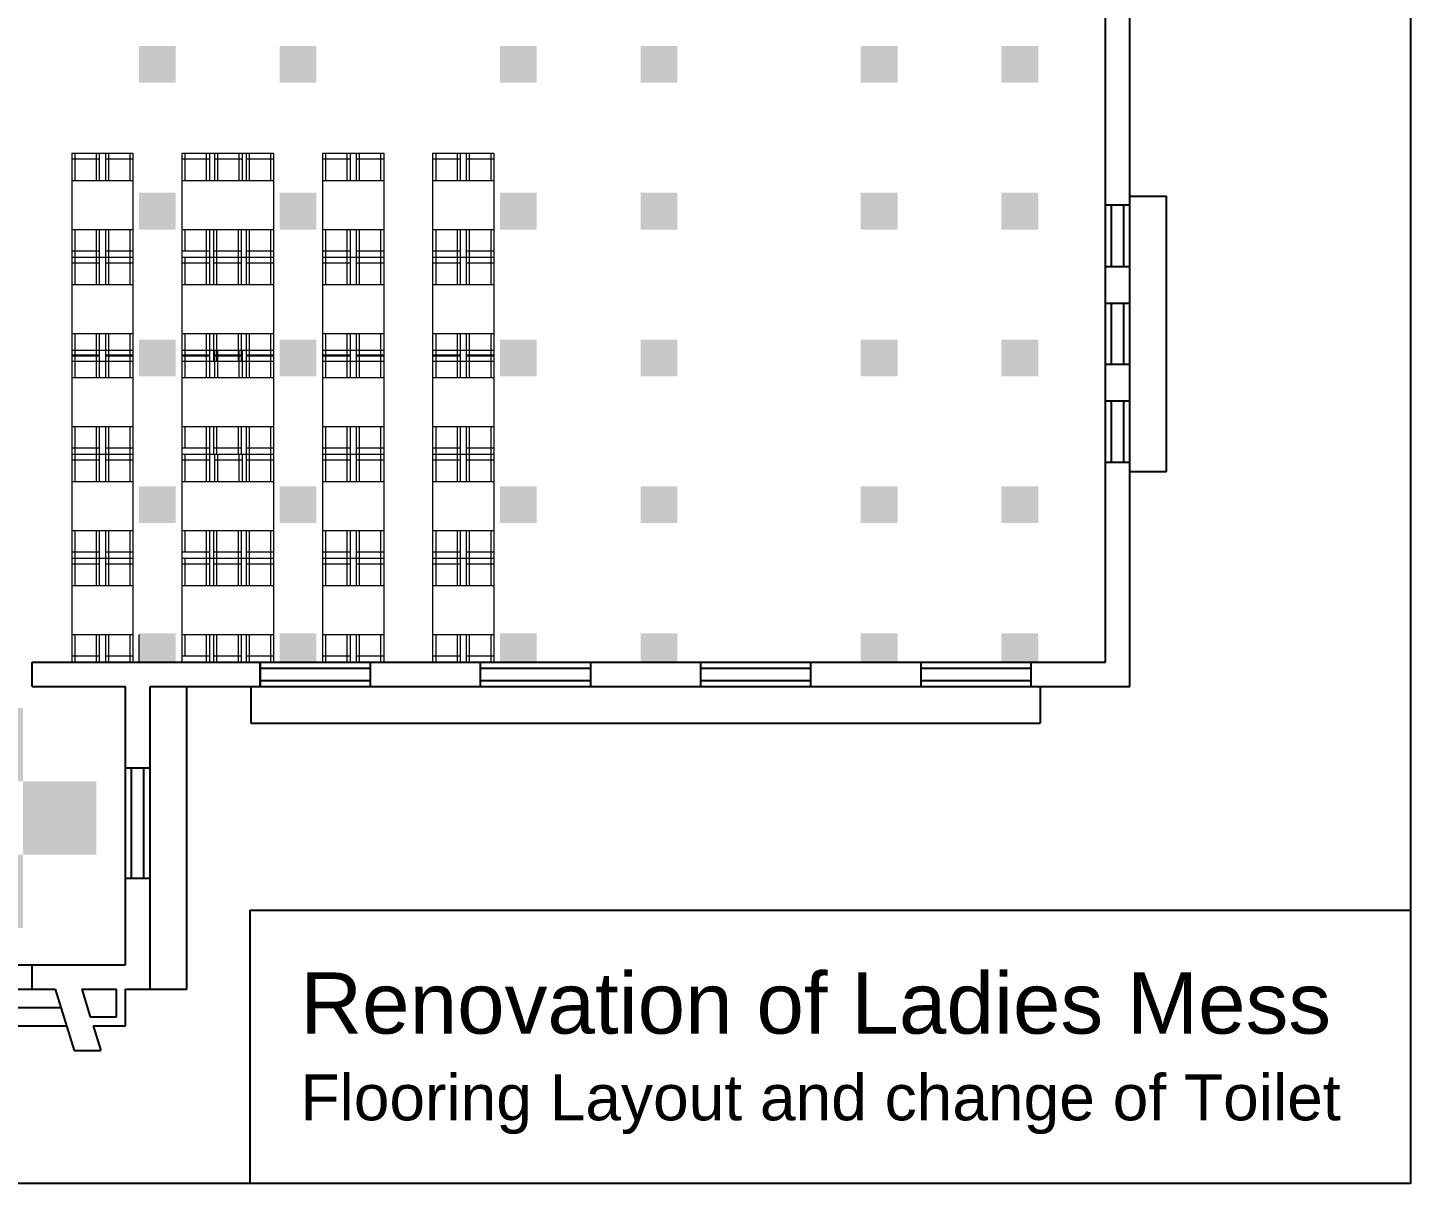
# Model space of a CAD drawing. Header units: inches. Extents: x 101 to 668, y -217 to 99.
# Drawn here: x 549.08 to 571.69, y -216.56 to -197.67 of the extents above; entities that cross this region are included whole.
import ezdxf

# ---------------------------------------------------------------- set-up
doc = ezdxf.new("R2010")
doc.units = ezdxf.units.IN
doc.header["$MEASUREMENT"] = 0
doc.layers.add('FUR', color=1, linetype='Continuous', lineweight=15)
doc.styles.get("Standard").update_dxf_attribs({"font": 'arial.ttf'})

msp = doc.modelspace()

# ---------------------------------------------------------------- hatches: boundary and pattern name
h = msp.add_hatch(color=40)
h.paths.add_polyline_path([(551.5015, -197.9653), (550.9015, -197.9653), (550.9015, -198.5653), (551.5015, -198.5653)])
h.paths.add_polyline_path([(553.8015, -197.9653), (553.2015, -197.9653), (553.2015, -198.5653), (553.8015, -198.5653)])
h.paths.add_polyline_path([(557.4015, -197.9653), (556.8015, -197.9653), (556.8015, -198.5653), (557.4015, -198.5653)])
h.paths.add_polyline_path([(559.7015, -197.9653), (559.1015, -197.9653), (559.1015, -198.5653), (559.7015, -198.5653)])
h.paths.add_polyline_path([(563.3015, -197.9653), (562.7015, -197.9653), (562.7015, -198.5653), (563.3015, -198.5653)])
h.paths.add_polyline_path([(565.6015, -197.9653), (565.0015, -197.9653), (565.0015, -198.5653), (565.6015, -198.5653)])
h.paths.add_polyline_path([(551.5015, -200.3653), (550.9015, -200.3653), (550.9015, -200.9653), (551.5015, -200.9653)])
h.paths.add_polyline_path([(553.8015, -200.3653), (553.2015, -200.3653), (553.2015, -200.9653), (553.8015, -200.9653)])
h.paths.add_polyline_path([(557.4015, -200.3653), (556.8015, -200.3653), (556.8015, -200.9653), (557.4015, -200.9653)])
h.paths.add_polyline_path([(559.7015, -200.3653), (559.1015, -200.3653), (559.1015, -200.9653), (559.7015, -200.9653)])
h.paths.add_polyline_path([(563.3015, -200.3653), (562.7015, -200.3653), (562.7015, -200.9653), (563.3015, -200.9653)])
h.paths.add_polyline_path([(565.6015, -200.3653), (565.0015, -200.3653), (565.0015, -200.9653), (565.6015, -200.9653)])
h.paths.add_polyline_path([(551.5015, -202.7653), (550.9015, -202.7653), (550.9015, -203.3653), (551.5015, -203.3653)])
h.paths.add_polyline_path([(553.8015, -202.7653), (553.2015, -202.7653), (553.2015, -203.3653), (553.8015, -203.3653)])
h.paths.add_polyline_path([(557.4015, -202.7653), (556.8015, -202.7653), (556.8015, -203.3653), (557.4015, -203.3653)])
h.paths.add_polyline_path([(559.7015, -202.7653), (559.1015, -202.7653), (559.1015, -203.3653), (559.7015, -203.3653)])
h.paths.add_polyline_path([(563.3015, -202.7653), (562.7015, -202.7653), (562.7015, -203.3653), (563.3015, -203.3653)])
h.paths.add_polyline_path([(565.6015, -202.7653), (565.0015, -202.7653), (565.0015, -203.3653), (565.6015, -203.3653)])
h.paths.add_polyline_path([(551.5015, -205.1653), (550.9015, -205.1653), (550.9015, -205.7653), (551.5015, -205.7653)])
h.paths.add_polyline_path([(553.8015, -205.1653), (553.2015, -205.1653), (553.2015, -205.7653), (553.8015, -205.7653)])
h.paths.add_polyline_path([(557.4015, -205.1653), (556.8015, -205.1653), (556.8015, -205.7653), (557.4015, -205.7653)])
h.paths.add_polyline_path([(559.7015, -205.1653), (559.1015, -205.1653), (559.1015, -205.7653), (559.7015, -205.7653)])
h.paths.add_polyline_path([(563.3015, -205.1653), (562.7015, -205.1653), (562.7015, -205.7653), (563.3015, -205.7653)])
h.paths.add_polyline_path([(565.6015, -205.1653), (565.0015, -205.1653), (565.0015, -205.7653), (565.6015, -205.7653)])
h.paths.add_polyline_path([(551.5015, -207.5653), (550.9015, -207.5653), (550.9015, -207.5853), (550.9015, -207.5853), (550.9015, -208.0353), (551.5015, -208.0353)])
h.paths.add_polyline_path([(553.8015, -207.5653), (553.2015, -207.5653), (553.2015, -208.0353), (553.8015, -208.0353)])
h.paths.add_polyline_path([(557.4015, -207.5653), (556.8015, -207.5653), (556.8015, -208.0353), (557.4015, -208.0353)])
h.paths.add_polyline_path([(559.7015, -207.5653), (559.1015, -207.5653), (559.1015, -208.0353), (559.7015, -208.0353)])
h.paths.add_polyline_path([(563.3015, -207.5653), (562.7015, -207.5653), (562.7015, -208.0353), (563.3015, -208.0353)])
h.paths.add_polyline_path([(565.6015, -207.5653), (565.0015, -207.5653), (565.0015, -208.0353), (565.6015, -208.0353)])
h = msp.add_hatch(color=40)
h.paths.add_polyline_path([(548.4065, -208.7853), (547.8065, -208.7853), (547.8065, -209.3853), (548.4065, -209.3853)])
h.paths.add_polyline_path([(549.0065, -208.7853), (548.4065, -208.7853), (548.4065, -209.3853), (549.0065, -209.3853)])
h.paths.add_polyline_path([(548.4065, -209.3853), (547.8065, -209.3853), (547.8065, -209.9853), (548.4065, -209.9853)])
h.paths.add_polyline_path([(549.0065, -209.3853), (548.4065, -209.3853), (548.4065, -209.9853), (549.0065, -209.9853)])
h.paths.add_polyline_path([(548.4065, -211.1853), (547.8065, -211.1853), (547.8065, -211.7853), (548.4065, -211.7853)])
h.paths.add_polyline_path([(549.0065, -211.1853), (548.4065, -211.1853), (548.4065, -211.7853), (549.0065, -211.7853)])
h.paths.add_polyline_path([(548.4065, -211.7853), (547.8065, -211.7853), (547.8065, -212.3853), (548.4065, -212.3853)])
h.paths.add_polyline_path([(549.0065, -211.7853), (548.4065, -211.7853), (548.4065, -212.3853), (549.0065, -212.3853)])
h.paths.add_polyline_path([(549.6065, -209.9853), (549.0065, -209.9853), (549.0065, -210.5853), (549.6065, -210.5853)])
h.paths.add_polyline_path([(550.2065, -209.9853), (549.6065, -209.9853), (549.6065, -210.5853), (550.2065, -210.5853)])
h.paths.add_polyline_path([(549.6065, -210.5853), (549.0065, -210.5853), (549.0065, -211.1853), (549.6065, -211.1853)])
h.paths.add_polyline_path([(550.2065, -210.5853), (549.6065, -210.5853), (549.6065, -211.1853), (550.2065, -211.1853)])
h.paths.add_polyline_path([(547.8065, -210.5853), (547.2065, -210.5853), (547.2065, -211.1853), (547.8065, -211.1853)])
h.paths.add_polyline_path([(547.2065, -210.5853), (546.6065, -210.5853), (546.6065, -211.1853), (547.2065, -211.1853)])
h.paths.add_polyline_path([(547.2065, -209.9853), (546.6065, -209.9853), (546.6065, -210.5853), (547.2065, -210.5853)])
h.paths.add_polyline_path([(547.8065, -209.9853), (547.2065, -209.9853), (547.2065, -210.5853), (547.8065, -210.5853)])

# ---------------------------------------------------------------- linework, layer by layer
for p, q in [((567.1015, -208.4353), (567.1015, -193.4153)), ((566.7015, -208.0353), (566.7015, -197.3653)), ((567.1015, -200.41829), (567.7015, -200.41829)), ((567.7015, -204.91829), (567.7015, -200.41829)), ((567.1015, -200.56829), (566.7015, -200.56829)), ((566.8015, -201.56829), (566.8015, -200.56829)), ((567.0015, -201.56829), (567.0015, -200.56829)), ((566.7015, -201.56829), (567.1015, -201.56829)), ((566.7015, -202.16829), (567.1015, -202.16829)), ((566.8015, -203.16829), (566.8015, -202.16829)), ((567.0015, -203.16829), (567.0015, -202.16829)), ((566.7015, -203.16829), (567.1015, -203.16829)), ((566.7015, -203.76829), (567.1015, -203.76829)), ((566.8015, -204.76829), (566.8015, -203.76829)), ((567.0015, -204.76829), (567.0015, -203.76829)), ((566.7015, -204.76829), (567.1015, -204.76829)), ((567.1015, -204.91829), (567.7015, -204.91829)), ((549.1565, -208.0353), (566.7015, -208.0353)), ((549.1565, -208.4353), (549.1565, -208.0353)), ((552.8815, -208.4353), (552.8815, -208.0353)), ((552.8815, -208.0353), (552.8815, -208.4353)), ((552.8815, -208.1353), (554.6815, -208.1353)), ((554.6815, -208.0353), (554.6815, -208.4353)), ((556.4815, -208.0353), (556.4815, -208.4353)), ((556.4815, -208.0353), (556.4815, -208.4353)), ((556.4815, -208.1353), (558.2815, -208.1353)), ((558.2815, -208.0353), (558.2815, -208.4353)), ((560.0815, -208.0353), (560.0815, -208.4353)), ((560.0815, -208.0353), (560.0815, -208.4353)), ((560.0815, -208.1353), (561.8815, -208.1353)), ((561.8815, -208.0353), (561.8815, -208.4353)), ((563.6815, -208.0353), (563.6815, -208.4353)), ((563.6815, -208.0353), (563.6815, -208.4353)), ((563.6815, -208.1353), (565.4815, -208.1353)), ((565.4815, -208.0353), (565.4815, -208.4353)), ((552.8815, -208.3353), (554.6815, -208.3353)), ((556.4815, -208.3353), (558.2815, -208.3353)), ((560.0815, -208.3353), (561.8815, -208.3353)), ((563.6815, -208.3353), (565.4815, -208.3353)), ((549.1565, -208.4353), (550.6815, -208.4353)), ((550.6815, -212.9853), (550.6815, -208.4353)), ((551.0815, -208.4353), (567.1015, -208.4353)), ((551.0815, -213.3853), (551.0815, -208.4353)), ((551.6815, -213.3853), (551.6815, -208.4353)), ((552.7315, -208.4353), (552.7315, -209.0353)), ((565.6315, -208.4353), (565.6315, -209.0353)), ((552.7315, -209.0353), (565.6315, -209.0353)), ((550.6815, -209.76753), (551.0815, -209.76753)), ((550.7815, -211.56753), (550.7815, -209.76753)), ((550.9815, -211.56753), (550.9815, -209.76753)), ((550.6815, -211.56753), (551.0815, -211.56753)), ((552.71435, -212.08962), (571.68529, -212.08962)), ((552.71435, -212.08962), (552.71435, -216.55773)), ((547.6565, -212.9853), (549.1565, -212.9853)), ((549.1565, -212.9853), (550.6815, -212.9853)), ((549.1565, -213.3853), (549.1565, -212.9853)), ((547.28221, -213.3853), (549.1565, -213.3853)), ((549.1565, -213.3853), (549.53078, -213.3853)), ((549.53078, -213.3853), (549.8415, -214.3853)), ((549.96578, -213.3853), (550.5315, -213.3853)), ((549.96578, -213.3853), (550.5315, -213.3853)), ((549.96578, -213.3853), (550.10561, -213.8353)), ((550.5315, -213.8353), (550.5315, -213.3853)), ((550.6815, -213.3853), (551.6815, -213.3853)), ((550.6815, -213.9853), (550.6815, -213.3853)), ((547.189, -213.6853), (549.624, -213.6853)), ((547.09578, -213.9853), (549.71721, -213.9853)), ((550.10561, -213.8353), (550.5315, -213.8353)), ((550.15221, -213.9853), (550.6815, -213.9853)), ((550.15221, -213.9853), (550.2765, -214.3853)), ((549.8415, -214.3853), (550.2765, -214.3853))]:
    msp.add_line(p, q)
msp.add_lwpolyline([(524.18077, -178.88444), (571.68529, -178.88444), (571.68529, -216.55773), (524.18077, -216.55773)], close=True)
at = {"layer": 'FUR', "lineweight": 20}
for p, q in [((549.8015, -199.7153), (549.8015, -201.4153)), ((549.8015, -199.7153), (550.2515, -199.7153)), ((549.8015, -199.7153), (550.8015, -199.7153)), ((549.8015, -199.7153), (549.8015, -201.4153)), ((549.8015, -199.7153), (550.2515, -199.7153)), ((549.8015, -199.7153), (550.8015, -199.7153)), ((550.2515, -199.8153), (549.8015, -199.8153)), ((550.2515, -199.8153), (549.8015, -199.8153)), ((549.8515, -199.7153), (549.8515, -200.1653)), ((549.8515, -199.7153), (549.8515, -200.1653)), ((550.2015, -199.7153), (550.2015, -200.1653)), ((550.2015, -199.7153), (550.2015, -200.1653)), ((550.2515, -199.7153), (550.2515, -200.1653)), ((550.2515, -199.7153), (550.2515, -200.1653)), ((550.3515, -199.7153), (550.8015, -199.7153)), ((550.3515, -199.7153), (550.3515, -200.1653)), ((550.3515, -199.7153), (550.8015, -199.7153)), ((550.3515, -199.7153), (550.3515, -200.1653)), ((550.8015, -199.8153), (550.3515, -199.8153)), ((550.8015, -199.8153), (550.3515, -199.8153)), ((550.4015, -199.7153), (550.4015, -200.1653)), ((550.4015, -199.7153), (550.4015, -200.1653)), ((550.7515, -199.7153), (550.7515, -200.1653)), ((550.7515, -199.7153), (550.7515, -200.1653)), ((550.8015, -199.7153), (550.8015, -200.1653)), ((550.8015, -199.7153), (550.8015, -200.9653)), ((550.8015, -199.7153), (550.8015, -200.1653)), ((550.8015, -199.7153), (550.8015, -200.9653)), ((551.6015, -199.7153), (551.6015, -200.9653)), ((551.6015, -199.7153), (551.6015, -200.1653)), ((551.6015, -199.7153), (552.0515, -199.7153)), ((551.6015, -199.7153), (553.1015, -199.7153)), ((552.0515, -199.8153), (551.6015, -199.8153)), ((551.6515, -199.7153), (551.6515, -200.1653)), ((552.0015, -199.7153), (552.0015, -200.1653)), ((552.0515, -199.7153), (552.0515, -200.1653)), ((552.13615, -199.7153), (552.13615, -200.1653)), ((552.58615, -199.8153), (552.13615, -199.8153)), ((552.18615, -199.7153), (552.18615, -200.1653)), ((552.2515, -199.7153), (552.7015, -199.7153)), ((552.53615, -199.7153), (552.53615, -200.1653)), ((552.58615, -199.7153), (552.58615, -200.1653)), ((552.6515, -199.7153), (552.6515, -200.1653)), ((553.1015, -199.8153), (552.6515, -199.8153)), ((552.7015, -199.7153), (552.7015, -200.1653)), ((553.0515, -199.7153), (553.0515, -200.1653)), ((553.1015, -199.7153), (553.1015, -201.4153)), ((553.1015, -199.7153), (553.1015, -200.1653)), ((553.9015, -199.7153), (553.9015, -201.4153)), ((553.9015, -199.7153), (554.3515, -199.7153)), ((553.9015, -199.7153), (554.9015, -199.7153)), ((553.9015, -199.7153), (553.9015, -201.4153)), ((553.9015, -199.7153), (554.3515, -199.7153)), ((553.9015, -199.7153), (554.9015, -199.7153)), ((554.3515, -199.8153), (553.9015, -199.8153)), ((554.3515, -199.8153), (553.9015, -199.8153)), ((553.9515, -199.7153), (553.9515, -200.1653)), ((553.9515, -199.7153), (553.9515, -200.1653)), ((554.3015, -199.7153), (554.3015, -200.1653)), ((554.3015, -199.7153), (554.3015, -200.1653)), ((554.3515, -199.7153), (554.3515, -200.1653)), ((554.3515, -199.7153), (554.3515, -200.1653)), ((554.4515, -199.7153), (554.9015, -199.7153)), ((554.4515, -199.7153), (554.4515, -200.1653)), ((554.4515, -199.7153), (554.9015, -199.7153)), ((554.4515, -199.7153), (554.4515, -200.1653)), ((554.9015, -199.8153), (554.4515, -199.8153)), ((554.9015, -199.8153), (554.4515, -199.8153)), ((554.5015, -199.7153), (554.5015, -200.1653)), ((554.5015, -199.7153), (554.5015, -200.1653)), ((554.8515, -199.7153), (554.8515, -200.1653)), ((554.8515, -199.7153), (554.8515, -200.1653)), ((554.9015, -199.7153), (554.9015, -200.1653)), ((554.9015, -199.7153), (554.9015, -200.9653)), ((554.9015, -199.7153), (554.9015, -200.1653)), ((554.9015, -199.7153), (554.9015, -200.9653)), ((555.7015, -199.7153), (555.7015, -201.4153)), ((555.7015, -199.7153), (556.1515, -199.7153)), ((555.7015, -199.7153), (556.7015, -199.7153)), ((555.7015, -199.7153), (555.7015, -201.4153)), ((555.7015, -199.7153), (556.1515, -199.7153)), ((555.7015, -199.7153), (556.7015, -199.7153)), ((556.1515, -199.8153), (555.7015, -199.8153)), ((556.1515, -199.8153), (555.7015, -199.8153)), ((555.7515, -199.7153), (555.7515, -200.1653)), ((555.7515, -199.7153), (555.7515, -200.1653)), ((556.1015, -199.7153), (556.1015, -200.1653)), ((556.1015, -199.7153), (556.1015, -200.1653)), ((556.1515, -199.7153), (556.1515, -200.1653)), ((556.1515, -199.7153), (556.1515, -200.1653)), ((556.2515, -199.7153), (556.7015, -199.7153)), ((556.2515, -199.7153), (556.2515, -200.1653)), ((556.2515, -199.7153), (556.7015, -199.7153)), ((556.2515, -199.7153), (556.2515, -200.1653)), ((556.7015, -199.8153), (556.2515, -199.8153)), ((556.7015, -199.8153), (556.2515, -199.8153)), ((556.3015, -199.7153), (556.3015, -200.1653)), ((556.3015, -199.7153), (556.3015, -200.1653)), ((556.6515, -199.7153), (556.6515, -200.1653)), ((556.6515, -199.7153), (556.6515, -200.1653)), ((556.7015, -199.7153), (556.7015, -200.1653)), ((556.7015, -199.7153), (556.7015, -200.9653)), ((556.7015, -199.7153), (556.7015, -200.1653)), ((556.7015, -199.7153), (556.7015, -200.9653)), ((566.7015, -199.7153), (566.7015, -200.1653)), ((566.7015, -199.7153), (566.7015, -200.9653)), ((566.7015, -199.7153), (566.7015, -200.1653)), ((566.7015, -199.7153), (566.7015, -200.9653)), ((550.3515, -199.9653), (550.3515, -200.1653)), ((550.3515, -199.9653), (550.3515, -200.1653)), ((551.6015, -199.9653), (551.6015, -200.1653)), ((552.13615, -199.9653), (552.13615, -200.1653)), ((554.4515, -199.9653), (554.4515, -200.1653)), ((554.4515, -199.9653), (554.4515, -200.1653)), ((556.2515, -199.9653), (556.2515, -200.1653)), ((556.2515, -199.9653), (556.2515, -200.1653)), ((549.8015, -200.1653), (550.3515, -200.1653)), ((549.8015, -200.1653), (550.3515, -200.1653)), ((550.3515, -200.1653), (550.8015, -200.1653)), ((550.3515, -200.1653), (550.8015, -200.1653)), ((551.6015, -200.1653), (552.13615, -200.1653)), ((551.6015, -200.1653), (551.6015, -200.9653)), ((552.13615, -200.1653), (552.6515, -200.1653)), ((552.6515, -200.1653), (553.1015, -200.1653)), ((553.9015, -200.1653), (554.4515, -200.1653)), ((553.9015, -200.1653), (554.4515, -200.1653)), ((554.4515, -200.1653), (554.9015, -200.1653)), ((554.4515, -200.1653), (554.9015, -200.1653)), ((555.7015, -200.1653), (556.2515, -200.1653)), ((555.7015, -200.1653), (556.2515, -200.1653)), ((556.2515, -200.1653), (556.7015, -200.1653)), ((556.2515, -200.1653), (556.7015, -200.1653)), ((549.8015, -200.9653), (550.3515, -200.9653)), ((549.8015, -200.9653), (550.3515, -200.9653)), ((549.8515, -200.9653), (549.8515, -201.4153)), ((549.8515, -200.9653), (549.8515, -201.4153)), ((550.2015, -200.9653), (550.2015, -201.4153)), ((550.2015, -200.9653), (550.2015, -201.4153)), ((550.2515, -200.9653), (550.2515, -201.4153)), ((550.2515, -200.9653), (550.2515, -201.4153)), ((550.3515, -200.9653), (550.8015, -200.9653)), ((550.3515, -200.9653), (550.3515, -201.4153)), ((550.3515, -200.9653), (550.8015, -200.9653)), ((550.3515, -200.9653), (550.3515, -201.4153)), ((550.4015, -200.9653), (550.4015, -201.4153)), ((550.4015, -200.9653), (550.4015, -201.4153)), ((550.7515, -200.9653), (550.7515, -201.4153)), ((550.7515, -200.9653), (550.7515, -201.4153)), ((550.8015, -200.9653), (550.8015, -201.4153)), ((550.8015, -200.9653), (550.8015, -201.4153)), ((550.8015, -200.9653), (550.8015, -201.4153)), ((550.8015, -200.9653), (550.8015, -201.4153)), ((551.6015, -200.9653), (551.6015, -201.4153)), ((551.6015, -200.9653), (552.12071, -200.9653)), ((551.6015, -200.9653), (551.6015, -201.4153)), ((551.6515, -200.9653), (551.6515, -201.3153)), ((552.0015, -200.9653), (552.0015, -201.4153)), ((552.0515, -200.9653), (552.0515, -201.4153)), ((552.12071, -200.9653), (552.6515, -200.9653)), ((552.12071, -200.9653), (552.12071, -201.4153)), ((552.17071, -200.9653), (552.17071, -201.4153)), ((552.52071, -200.9653), (552.52071, -201.4153)), ((552.57071, -200.9653), (552.57071, -201.4153)), ((552.6515, -200.9653), (553.1015, -200.9653)), ((552.6515, -200.9653), (552.6515, -201.4153)), ((552.7015, -200.9653), (552.7015, -201.4153)), ((553.0515, -200.9653), (553.0515, -201.4153)), ((553.1015, -200.9653), (553.1015, -201.4153)), ((553.9015, -200.9653), (554.4515, -200.9653)), ((553.9015, -200.9653), (554.4515, -200.9653)), ((553.9515, -200.9653), (553.9515, -201.4153)), ((553.9515, -200.9653), (553.9515, -201.4153)), ((554.3015, -200.9653), (554.3015, -201.4153)), ((554.3015, -200.9653), (554.3015, -201.4153)), ((554.3515, -200.9653), (554.3515, -201.4153)), ((554.3515, -200.9653), (554.3515, -201.4153)), ((554.4515, -200.9653), (554.9015, -200.9653)), ((554.4515, -200.9653), (554.4515, -201.4153)), ((554.4515, -200.9653), (554.9015, -200.9653)), ((554.4515, -200.9653), (554.4515, -201.4153)), ((554.5015, -200.9653), (554.5015, -201.4153)), ((554.5015, -200.9653), (554.5015, -201.4153)), ((554.8515, -200.9653), (554.8515, -201.4153)), ((554.8515, -200.9653), (554.8515, -201.4153)), ((554.9015, -200.9653), (554.9015, -201.4153)), ((554.9015, -200.9653), (554.9015, -201.4153)), ((554.9015, -200.9653), (554.9015, -201.4153)), ((554.9015, -200.9653), (554.9015, -201.4153)), ((555.7015, -200.9653), (556.2515, -200.9653)), ((555.7015, -200.9653), (556.2515, -200.9653)), ((555.7515, -200.9653), (555.7515, -201.4153)), ((555.7515, -200.9653), (555.7515, -201.4153)), ((556.1015, -200.9653), (556.1015, -201.4153)), ((556.1015, -200.9653), (556.1015, -201.4153)), ((556.1515, -200.9653), (556.1515, -201.4153)), ((556.1515, -200.9653), (556.1515, -201.4153)), ((556.2515, -200.9653), (556.7015, -200.9653)), ((556.2515, -200.9653), (556.2515, -201.4153)), ((556.2515, -200.9653), (556.7015, -200.9653)), ((556.2515, -200.9653), (556.2515, -201.4153)), ((556.3015, -200.9653), (556.3015, -201.4153)), ((556.3015, -200.9653), (556.3015, -201.4153)), ((556.6515, -200.9653), (556.6515, -201.4153)), ((556.6515, -200.9653), (556.6515, -201.4153)), ((556.7015, -200.9653), (556.7015, -201.4153)), ((556.7015, -200.9653), (556.7015, -201.4153)), ((556.7015, -200.9653), (556.7015, -201.4153)), ((556.7015, -200.9653), (556.7015, -201.4153)), ((566.7015, -200.9653), (566.7015, -201.4153)), ((566.7015, -200.9653), (566.7015, -201.4153)), ((566.7015, -200.9653), (566.7015, -201.4153)), ((566.7015, -200.9653), (566.7015, -201.4153)), ((549.8015, -201.3153), (550.2515, -201.3153)), ((549.8015, -201.3153), (550.2515, -201.3153)), ((550.3515, -201.3153), (550.8015, -201.3153)), ((550.3515, -201.3153), (550.8015, -201.3153)), ((551.6015, -201.3153), (552.0515, -201.3153)), ((552.12071, -201.3153), (552.57071, -201.3153)), ((552.6515, -201.3153), (553.1015, -201.3153)), ((553.9015, -201.3153), (554.3515, -201.3153)), ((553.9015, -201.3153), (554.3515, -201.3153)), ((554.4515, -201.3153), (554.9015, -201.3153)), ((554.4515, -201.3153), (554.9015, -201.3153)), ((555.7015, -201.3153), (556.1515, -201.3153)), ((555.7015, -201.3153), (556.1515, -201.3153)), ((556.2515, -201.3153), (556.7015, -201.3153)), ((556.2515, -201.3153), (556.7015, -201.3153)), ((549.8015, -201.4153), (550.2515, -201.4153)), ((549.8015, -201.4153), (550.8015, -201.4153)), ((549.8015, -201.4153), (550.2515, -201.4153)), ((549.8015, -201.4153), (550.8015, -201.4153)), ((549.8015, -201.4153), (549.8015, -203.1153)), ((549.8015, -201.4153), (549.8015, -203.1153)), ((549.8015, -201.4153), (550.2515, -201.4153)), ((549.8015, -201.4153), (550.8015, -201.4153)), ((550.2515, -201.5153), (549.8015, -201.5153)), ((549.8515, -201.4153), (549.8515, -201.8653)), ((550.2015, -201.4153), (550.2015, -201.8653)), ((550.2515, -201.4153), (550.2515, -201.8653)), ((550.3515, -201.4153), (550.8015, -201.4153)), ((550.3515, -201.4153), (550.3515, -201.8653)), ((550.8015, -201.5153), (550.3515, -201.5153)), ((550.4015, -201.4153), (550.4015, -201.8653)), ((550.4515, -201.4153), (550.8015, -201.4153)), ((550.4515, -201.4153), (550.8015, -201.4153)), ((550.7515, -201.4153), (550.7515, -201.8653)), ((550.8015, -201.4153), (550.8015, -201.8653)), ((550.8015, -201.4153), (550.8015, -202.6653)), ((551.6015, -201.4153), (552.0515, -201.4153)), ((551.6015, -201.4153), (553.1015, -201.4153)), ((551.6015, -201.4153), (551.6015, -202.6653)), ((551.6015, -201.4153), (551.6015, -201.8653)), ((552.0515, -201.5153), (551.6015, -201.5153)), ((551.6515, -201.4153), (551.6515, -201.8653)), ((552.0015, -201.4153), (552.0015, -201.8653)), ((552.0515, -201.4153), (552.0515, -201.8653)), ((552.12071, -201.4153), (552.12071, -201.8653)), ((552.57071, -201.5153), (552.12071, -201.5153)), ((552.17071, -201.4153), (552.17071, -201.8653)), ((552.2515, -201.4153), (552.7015, -201.4153)), ((552.52071, -201.4153), (552.52071, -201.8653)), ((552.57071, -201.4153), (552.57071, -201.8653)), ((552.6515, -201.4153), (552.6515, -201.8653)), ((553.1015, -201.5153), (552.6515, -201.5153)), ((552.7015, -201.4153), (552.7015, -201.8653)), ((553.0515, -201.4153), (553.0515, -201.8653)), ((553.1015, -201.4153), (553.1015, -203.1153)), ((553.1015, -201.4153), (553.1015, -201.8653)), ((553.9015, -201.4153), (554.3515, -201.4153)), ((553.9015, -201.4153), (554.9015, -201.4153)), ((553.9015, -201.4153), (554.3515, -201.4153)), ((553.9015, -201.4153), (554.9015, -201.4153)), ((553.9015, -201.4153), (553.9015, -203.1153)), ((553.9015, -201.4153), (553.9015, -203.1153)), ((553.9015, -201.4153), (554.3515, -201.4153)), ((553.9015, -201.4153), (554.9015, -201.4153)), ((554.3515, -201.5153), (553.9015, -201.5153)), ((553.9515, -201.4153), (553.9515, -201.8653)), ((554.3015, -201.4153), (554.3015, -201.8653)), ((554.3515, -201.4153), (554.3515, -201.8653)), ((554.4515, -201.4153), (554.9015, -201.4153)), ((554.4515, -201.4153), (554.4515, -201.8653)), ((554.9015, -201.5153), (554.4515, -201.5153)), ((554.5015, -201.4153), (554.5015, -201.8653)), ((554.5515, -201.4153), (554.9015, -201.4153)), ((554.5515, -201.4153), (554.9015, -201.4153)), ((554.8515, -201.4153), (554.8515, -201.8653)), ((554.9015, -201.4153), (554.9015, -201.8653)), ((554.9015, -201.4153), (554.9015, -202.6653)), ((555.7015, -201.4153), (556.1515, -201.4153)), ((555.7015, -201.4153), (556.7015, -201.4153)), ((555.7015, -201.4153), (556.1515, -201.4153)), ((555.7015, -201.4153), (556.7015, -201.4153)), ((555.7015, -201.4153), (555.7015, -203.1153)), ((555.7015, -201.4153), (555.7015, -203.1153)), ((555.7015, -201.4153), (556.1515, -201.4153)), ((555.7015, -201.4153), (556.7015, -201.4153)), ((556.1515, -201.5153), (555.7015, -201.5153)), ((555.7515, -201.4153), (555.7515, -201.8653)), ((556.1015, -201.4153), (556.1015, -201.8653)), ((556.1515, -201.4153), (556.1515, -201.8653)), ((556.2515, -201.4153), (556.7015, -201.4153)), ((556.2515, -201.4153), (556.2515, -201.8653)), ((556.7015, -201.5153), (556.2515, -201.5153)), ((556.3015, -201.4153), (556.3015, -201.8653)), ((556.3515, -201.4153), (556.7015, -201.4153)), ((556.3515, -201.4153), (556.7015, -201.4153)), ((556.6515, -201.4153), (556.6515, -201.8653)), ((556.7015, -201.4153), (556.7015, -201.8653)), ((556.7015, -201.4153), (556.7015, -202.6653)), ((566.7015, -201.4153), (566.7015, -201.8653)), ((566.7015, -201.4153), (566.7015, -202.6653)), ((550.3515, -201.6653), (550.3515, -201.8653)), ((551.6015, -201.6653), (551.6015, -201.8653)), ((554.4515, -201.6653), (554.4515, -201.8653)), ((556.2515, -201.6653), (556.2515, -201.8653)), ((549.8015, -201.8653), (550.3515, -201.8653)), ((550.3515, -201.8653), (550.8015, -201.8653)), ((551.6015, -201.8653), (552.13615, -201.8653)), ((551.6015, -201.8653), (551.6015, -202.6653)), ((552.13615, -201.8653), (552.6515, -201.8653)), ((552.6515, -201.8653), (553.1015, -201.8653)), ((553.9015, -201.8653), (554.4515, -201.8653)), ((554.4515, -201.8653), (554.9015, -201.8653)), ((555.7015, -201.8653), (556.2515, -201.8653)), ((556.2515, -201.8653), (556.7015, -201.8653)), ((549.8015, -202.6653), (550.3515, -202.6653)), ((549.8515, -202.6653), (549.8515, -203.1153)), ((550.2015, -202.6653), (550.2015, -203.1153)), ((550.2515, -202.6653), (550.2515, -203.1153)), ((550.3515, -202.6653), (550.8015, -202.6653)), ((550.3515, -202.6653), (550.3515, -203.1153)), ((550.4015, -202.6653), (550.4015, -203.1153)), ((550.7515, -202.6653), (550.7515, -203.1153)), ((550.8015, -202.6653), (550.8015, -203.1153)), ((550.8015, -202.6653), (550.8015, -203.1153)), ((551.6015, -202.6653), (552.12071, -202.6653)), ((551.6015, -202.6653), (551.6015, -203.1153)), ((551.6515, -202.6653), (551.6515, -203.0153)), ((552.0015, -202.6653), (552.0015, -203.1153)), ((552.0515, -202.6653), (552.0515, -203.1153)), ((552.12071, -202.6653), (552.6515, -202.6653)), ((552.12071, -202.6653), (552.12071, -203.1153)), ((552.17071, -202.6653), (552.17071, -203.1153)), ((552.52071, -202.6653), (552.52071, -203.1153)), ((552.57071, -202.6653), (552.57071, -203.1153)), ((552.6515, -202.6653), (553.1015, -202.6653)), ((552.6515, -202.6653), (552.6515, -203.1153)), ((552.7015, -202.6653), (552.7015, -203.1153)), ((553.0515, -202.6653), (553.0515, -203.1153)), ((553.1015, -202.6653), (553.1015, -203.1153)), ((553.9015, -202.6653), (554.4515, -202.6653)), ((553.9515, -202.6653), (553.9515, -203.1153)), ((554.3015, -202.6653), (554.3015, -203.1153)), ((554.3515, -202.6653), (554.3515, -203.1153)), ((554.4515, -202.6653), (554.9015, -202.6653)), ((554.4515, -202.6653), (554.4515, -203.1153)), ((554.5015, -202.6653), (554.5015, -203.1153)), ((554.8515, -202.6653), (554.8515, -203.1153)), ((554.9015, -202.6653), (554.9015, -203.1153)), ((554.9015, -202.6653), (554.9015, -203.1153)), ((555.7015, -202.6653), (556.2515, -202.6653)), ((555.7515, -202.6653), (555.7515, -203.1153)), ((556.1015, -202.6653), (556.1015, -203.1153)), ((556.1515, -202.6653), (556.1515, -203.1153)), ((556.2515, -202.6653), (556.7015, -202.6653)), ((556.2515, -202.6653), (556.2515, -203.1153)), ((556.3015, -202.6653), (556.3015, -203.1153)), ((556.6515, -202.6653), (556.6515, -203.1153)), ((556.7015, -202.6653), (556.7015, -203.1153)), ((556.7015, -202.6653), (556.7015, -203.1153)), ((566.7015, -202.6653), (566.7015, -203.1153)), ((566.7015, -202.6653), (566.7015, -203.1153)), ((549.8015, -202.9353), (549.8015, -204.6353)), ((549.8015, -202.9353), (550.2515, -202.9353)), ((549.8015, -202.9353), (550.8015, -202.9353)), ((549.8015, -202.9353), (549.8015, -204.6353)), ((549.8015, -202.9353), (550.2515, -202.9353)), ((549.8015, -202.9353), (550.8015, -202.9353)), ((549.8515, -202.9353), (549.8515, -203.3853)), ((549.8515, -202.9353), (549.8515, -203.3853)), ((550.2015, -202.9353), (550.2015, -203.3853)), ((550.2015, -202.9353), (550.2015, -203.3853)), ((550.2515, -202.9353), (550.2515, -203.3853)), ((550.2515, -202.9353), (550.2515, -203.3853)), ((550.3515, -202.9353), (550.8015, -202.9353)), ((550.3515, -202.9353), (550.3515, -203.3853)), ((550.3515, -202.9353), (550.8015, -202.9353)), ((550.3515, -202.9353), (550.3515, -203.3853)), ((550.4015, -202.9353), (550.4015, -203.3853)), ((550.4015, -202.9353), (550.4015, -203.3853)), ((550.7515, -202.9353), (550.7515, -203.3853)), ((550.7515, -202.9353), (550.7515, -203.3853)), ((550.8015, -202.9353), (550.8015, -203.3853)), ((550.8015, -202.9353), (550.8015, -204.1853)), ((550.8015, -202.9353), (550.8015, -203.3853)), ((550.8015, -202.9353), (550.8015, -204.1853)), ((551.6015, -202.9353), (551.6015, -204.1853)), ((551.6015, -202.9353), (551.6015, -203.3853)), ((551.6015, -202.9353), (552.0515, -202.9353)), ((551.6015, -202.9353), (553.1015, -202.9353)), ((551.6515, -202.9353), (551.6515, -203.3853)), ((552.0015, -202.9353), (552.0015, -203.3853)), ((552.0515, -202.9353), (552.0515, -203.3853)), ((552.13615, -202.9353), (552.13615, -203.3853)), ((552.18615, -202.9353), (552.18615, -203.3853)), ((552.2515, -202.9353), (552.7015, -202.9353)), ((552.53615, -202.9353), (552.53615, -203.3853)), ((552.58615, -202.9353), (552.58615, -203.3853)), ((552.6515, -202.9353), (552.6515, -203.3853)), ((552.7015, -202.9353), (552.7015, -203.3853)), ((553.0515, -202.9353), (553.0515, -203.3853)), ((553.1015, -202.9353), (553.1015, -204.6353)), ((553.1015, -202.9353), (553.1015, -203.3853)), ((553.9015, -202.9353), (553.9015, -204.6353)), ((553.9015, -202.9353), (554.3515, -202.9353)), ((553.9015, -202.9353), (554.9015, -202.9353)), ((553.9015, -202.9353), (553.9015, -204.6353)), ((553.9015, -202.9353), (554.3515, -202.9353)), ((553.9015, -202.9353), (554.9015, -202.9353)), ((553.9515, -202.9353), (553.9515, -203.3853)), ((553.9515, -202.9353), (553.9515, -203.3853)), ((554.3015, -202.9353), (554.3015, -203.3853)), ((554.3015, -202.9353), (554.3015, -203.3853)), ((554.3515, -202.9353), (554.3515, -203.3853)), ((554.3515, -202.9353), (554.3515, -203.3853)), ((554.4515, -202.9353), (554.9015, -202.9353)), ((554.4515, -202.9353), (554.4515, -203.3853)), ((554.4515, -202.9353), (554.9015, -202.9353)), ((554.4515, -202.9353), (554.4515, -203.3853)), ((554.5015, -202.9353), (554.5015, -203.3853)), ((554.5015, -202.9353), (554.5015, -203.3853)), ((554.8515, -202.9353), (554.8515, -203.3853)), ((554.8515, -202.9353), (554.8515, -203.3853)), ((554.9015, -202.9353), (554.9015, -203.3853)), ((554.9015, -202.9353), (554.9015, -203.3853)), ((554.9015, -202.9353), (554.9015, -204.1853)), ((554.9015, -202.9353), (554.9015, -204.1853)), ((555.7015, -202.9353), (555.7015, -204.6353)), ((555.7015, -202.9353), (556.1515, -202.9353)), ((555.7015, -202.9353), (556.7015, -202.9353)), ((555.7015, -202.9353), (555.7015, -204.6353)), ((555.7015, -202.9353), (556.1515, -202.9353)), ((555.7015, -202.9353), (556.7015, -202.9353)), ((555.7515, -202.9353), (555.7515, -203.3853)), ((555.7515, -202.9353), (555.7515, -203.3853)), ((556.1015, -202.9353), (556.1015, -203.3853)), ((556.1015, -202.9353), (556.1015, -203.3853)), ((556.1515, -202.9353), (556.1515, -203.3853)), ((556.1515, -202.9353), (556.1515, -203.3853)), ((556.2515, -202.9353), (556.7015, -202.9353)), ((556.2515, -202.9353), (556.2515, -203.3853)), ((556.2515, -202.9353), (556.7015, -202.9353)), ((556.2515, -202.9353), (556.2515, -203.3853)), ((556.3015, -202.9353), (556.3015, -203.3853)), ((556.3015, -202.9353), (556.3015, -203.3853)), ((556.6515, -202.9353), (556.6515, -203.3853)), ((556.6515, -202.9353), (556.6515, -203.3853)), ((556.7015, -202.9353), (556.7015, -203.3853)), ((556.7015, -202.9353), (556.7015, -204.1853)), ((556.7015, -202.9353), (556.7015, -203.3853)), ((556.7015, -202.9353), (556.7015, -204.1853)), ((549.8015, -203.0153), (550.2515, -203.0153)), ((550.2515, -203.0353), (549.8015, -203.0353)), ((550.2515, -203.0353), (549.8015, -203.0353)), ((549.8015, -203.1153), (550.2515, -203.1153)), ((549.8015, -203.1153), (550.8015, -203.1153)), ((550.3515, -203.0153), (550.8015, -203.0153)), ((550.8015, -203.0353), (550.3515, -203.0353)), ((550.8015, -203.0353), (550.3515, -203.0353)), ((550.3515, -203.1853), (550.3515, -203.3853)), ((550.3515, -203.1853), (550.3515, -203.3853)), ((550.4515, -203.1153), (550.8015, -203.1153)), ((551.6015, -203.0153), (552.0515, -203.0153)), ((552.0515, -203.0353), (551.6015, -203.0353)), ((551.6015, -203.1153), (552.0515, -203.1153)), ((551.6015, -203.1153), (553.1015, -203.1153)), ((551.6015, -203.1853), (551.6015, -203.3853)), ((552.12071, -203.0153), (552.57071, -203.0153)), ((552.58615, -203.0353), (552.13615, -203.0353)), ((552.13615, -203.1853), (552.13615, -203.3853)), ((552.2515, -203.1153), (552.7015, -203.1153)), ((552.6515, -203.0153), (553.1015, -203.0153)), ((553.1015, -203.0353), (552.6515, -203.0353)), ((553.9015, -203.0153), (554.3515, -203.0153)), ((554.3515, -203.0353), (553.9015, -203.0353)), ((554.3515, -203.0353), (553.9015, -203.0353)), ((553.9015, -203.1153), (554.3515, -203.1153)), ((553.9015, -203.1153), (554.9015, -203.1153)), ((554.4515, -203.0153), (554.9015, -203.0153)), ((554.9015, -203.0353), (554.4515, -203.0353)), ((554.9015, -203.0353), (554.4515, -203.0353)), ((554.4515, -203.1853), (554.4515, -203.3853)), ((554.4515, -203.1853), (554.4515, -203.3853)), ((554.5515, -203.1153), (554.9015, -203.1153)), ((555.7015, -203.0153), (556.1515, -203.0153)), ((556.1515, -203.0353), (555.7015, -203.0353)), ((556.1515, -203.0353), (555.7015, -203.0353)), ((555.7015, -203.1153), (556.1515, -203.1153)), ((555.7015, -203.1153), (556.7015, -203.1153)), ((556.2515, -203.0153), (556.7015, -203.0153)), ((556.7015, -203.0353), (556.2515, -203.0353)), ((556.7015, -203.0353), (556.2515, -203.0353)), ((556.2515, -203.1853), (556.2515, -203.3853)), ((556.2515, -203.1853), (556.2515, -203.3853)), ((556.3515, -203.1153), (556.7015, -203.1153)), ((549.8015, -203.3853), (550.3515, -203.3853)), ((549.8015, -203.3853), (550.3515, -203.3853)), ((550.3515, -203.3853), (550.8015, -203.3853)), ((550.3515, -203.3853), (550.8015, -203.3853)), ((551.6015, -203.3853), (552.13615, -203.3853)), ((551.6015, -203.3853), (551.6015, -204.1853)), ((552.13615, -203.3853), (552.6515, -203.3853)), ((552.6515, -203.3853), (553.1015, -203.3853)), ((553.9015, -203.3853), (554.4515, -203.3853)), ((553.9015, -203.3853), (554.4515, -203.3853)), ((554.4515, -203.3853), (554.9015, -203.3853)), ((554.4515, -203.3853), (554.9015, -203.3853)), ((555.7015, -203.3853), (556.2515, -203.3853)), ((555.7015, -203.3853), (556.2515, -203.3853)), ((556.2515, -203.3853), (556.7015, -203.3853)), ((556.2515, -203.3853), (556.7015, -203.3853)), ((549.8015, -204.1853), (550.3515, -204.1853)), ((549.8015, -204.1853), (550.3515, -204.1853)), ((549.8515, -204.1853), (549.8515, -204.6353)), ((549.8515, -204.1853), (549.8515, -204.6353)), ((550.2015, -204.1853), (550.2015, -204.6353)), ((550.2015, -204.1853), (550.2015, -204.6353)), ((550.2515, -204.1853), (550.2515, -204.6353)), ((550.2515, -204.1853), (550.2515, -204.6353)), ((550.3515, -204.1853), (550.8015, -204.1853)), ((550.3515, -204.1853), (550.3515, -204.6353)), ((550.3515, -204.1853), (550.8015, -204.1853)), ((550.3515, -204.1853), (550.3515, -204.6353)), ((550.4015, -204.1853), (550.4015, -204.6353)), ((550.4015, -204.1853), (550.4015, -204.6353)), ((550.7515, -204.1853), (550.7515, -204.6353)), ((550.7515, -204.1853), (550.7515, -204.6353)), ((550.8015, -204.1853), (550.8015, -204.6353)), ((550.8015, -204.1853), (550.8015, -204.6353)), ((550.8015, -204.1853), (550.8015, -204.6353)), ((550.8015, -204.1853), (550.8015, -204.6353)), ((551.6015, -204.1853), (551.6015, -204.6353)), ((551.6015, -204.1853), (552.12071, -204.1853)), ((551.6015, -204.1853), (551.6015, -204.6353)), ((551.6515, -204.1853), (551.6515, -204.5353)), ((552.0015, -204.1853), (552.0015, -204.6353)), ((552.0515, -204.1853), (552.0515, -204.6353)), ((552.12071, -204.1853), (552.6515, -204.1853)), ((552.12071, -204.1853), (552.12071, -204.6353)), ((552.17071, -204.1853), (552.17071, -204.6353)), ((552.52071, -204.1853), (552.52071, -204.6353)), ((552.57071, -204.1853), (552.57071, -204.6353)), ((552.6515, -204.1853), (553.1015, -204.1853)), ((552.6515, -204.1853), (552.6515, -204.6353)), ((552.7015, -204.1853), (552.7015, -204.6353)), ((553.0515, -204.1853), (553.0515, -204.6353)), ((553.1015, -204.1853), (553.1015, -204.6353)), ((553.9015, -204.1853), (554.4515, -204.1853)), ((553.9015, -204.1853), (554.4515, -204.1853)), ((553.9515, -204.1853), (553.9515, -204.6353)), ((553.9515, -204.1853), (553.9515, -204.6353)), ((554.3015, -204.1853), (554.3015, -204.6353)), ((554.3015, -204.1853), (554.3015, -204.6353)), ((554.3515, -204.1853), (554.3515, -204.6353)), ((554.3515, -204.1853), (554.3515, -204.6353)), ((554.4515, -204.1853), (554.9015, -204.1853)), ((554.4515, -204.1853), (554.4515, -204.6353)), ((554.4515, -204.1853), (554.9015, -204.1853)), ((554.4515, -204.1853), (554.4515, -204.6353)), ((554.5015, -204.1853), (554.5015, -204.6353)), ((554.5015, -204.1853), (554.5015, -204.6353)), ((554.8515, -204.1853), (554.8515, -204.6353)), ((554.8515, -204.1853), (554.8515, -204.6353)), ((554.9015, -204.1853), (554.9015, -204.6353)), ((554.9015, -204.1853), (554.9015, -204.6353)), ((554.9015, -204.1853), (554.9015, -204.6353)), ((554.9015, -204.1853), (554.9015, -204.6353)), ((555.7015, -204.1853), (556.2515, -204.1853)), ((555.7015, -204.1853), (556.2515, -204.1853)), ((555.7515, -204.1853), (555.7515, -204.6353)), ((555.7515, -204.1853), (555.7515, -204.6353)), ((556.1015, -204.1853), (556.1015, -204.6353)), ((556.1015, -204.1853), (556.1015, -204.6353)), ((556.1515, -204.1853), (556.1515, -204.6353)), ((556.1515, -204.1853), (556.1515, -204.6353)), ((556.2515, -204.1853), (556.7015, -204.1853)), ((556.2515, -204.1853), (556.2515, -204.6353)), ((556.2515, -204.1853), (556.7015, -204.1853)), ((556.2515, -204.1853), (556.2515, -204.6353)), ((556.3015, -204.1853), (556.3015, -204.6353)), ((556.3015, -204.1853), (556.3015, -204.6353)), ((556.6515, -204.1853), (556.6515, -204.6353)), ((556.6515, -204.1853), (556.6515, -204.6353)), ((556.7015, -204.1853), (556.7015, -204.6353)), ((556.7015, -204.1853), (556.7015, -204.6353)), ((556.7015, -204.1853), (556.7015, -204.6353)), ((556.7015, -204.1853), (556.7015, -204.6353)), ((549.8015, -204.5353), (550.2515, -204.5353)), ((549.8015, -204.5353), (550.2515, -204.5353)), ((550.3515, -204.5353), (550.8015, -204.5353)), ((550.3515, -204.5353), (550.8015, -204.5353)), ((551.6015, -204.5353), (552.0515, -204.5353)), ((552.12071, -204.5353), (552.57071, -204.5353)), ((552.6515, -204.5353), (553.1015, -204.5353)), ((553.9015, -204.5353), (554.3515, -204.5353)), ((553.9015, -204.5353), (554.3515, -204.5353)), ((554.4515, -204.5353), (554.9015, -204.5353)), ((554.4515, -204.5353), (554.9015, -204.5353)), ((555.7015, -204.5353), (556.1515, -204.5353)), ((555.7015, -204.5353), (556.1515, -204.5353)), ((556.2515, -204.5353), (556.7015, -204.5353)), ((556.2515, -204.5353), (556.7015, -204.5353)), ((549.8015, -204.6353), (549.8015, -206.3353)), ((549.8015, -204.6353), (549.8015, -206.3353)), ((549.8015, -204.6353), (550.2515, -204.6353)), ((549.8015, -204.6353), (550.8015, -204.6353)), ((549.8015, -204.6353), (550.2515, -204.6353)), ((549.8015, -204.6353), (550.8015, -204.6353)), ((549.8015, -204.6353), (550.2515, -204.6353)), ((549.8015, -204.6353), (550.8015, -204.6353)), ((549.8015, -204.6353), (550.2515, -204.6353)), ((549.8015, -204.6353), (550.8015, -204.6353)), ((550.2515, -204.7353), (549.8015, -204.7353)), ((549.8515, -204.6353), (549.8515, -205.0853)), ((550.2015, -204.6353), (550.2015, -205.0853)), ((550.2515, -204.6353), (550.2515, -205.0853)), ((550.3515, -204.6353), (550.8015, -204.6353)), ((550.3515, -204.6353), (550.3515, -205.0853)), ((550.3515, -204.6353), (550.8015, -204.6353)), ((550.8015, -204.7353), (550.3515, -204.7353)), ((550.4015, -204.6353), (550.4015, -205.0853)), ((550.4515, -204.6353), (550.8015, -204.6353)), ((550.4515, -204.6353), (550.8015, -204.6353)), ((550.7515, -204.6353), (550.7515, -205.0853)), ((550.8015, -204.6353), (550.8015, -205.0853)), ((550.8015, -204.6353), (550.8015, -205.8853)), ((551.6015, -204.6353), (551.6015, -205.8853)), ((551.6015, -204.6353), (551.6015, -205.0853)), ((551.6015, -204.6353), (552.0515, -204.6353)), ((551.6015, -204.6353), (553.1015, -204.6353)), ((551.6015, -204.6353), (552.0515, -204.6353)), ((551.6015, -204.6353), (553.1015, -204.6353)), ((552.0515, -204.7353), (551.6015, -204.7353)), ((551.6515, -204.6353), (551.6515, -205.0853)), ((552.0015, -204.6353), (552.0015, -205.0853)), ((552.0515, -204.6353), (552.0515, -205.0853)), ((552.13615, -204.6353), (552.13615, -205.0853)), ((552.58615, -204.7353), (552.13615, -204.7353)), ((552.18615, -204.6353), (552.18615, -205.0853)), ((552.2515, -204.6353), (552.7015, -204.6353)), ((552.2515, -204.6353), (552.7015, -204.6353)), ((552.53615, -204.6353), (552.53615, -205.0853)), ((552.58615, -204.6353), (552.58615, -205.0853)), ((552.6515, -204.6353), (552.6515, -205.0853)), ((553.1015, -204.7353), (552.6515, -204.7353)), ((552.7015, -204.6353), (552.7015, -205.0853)), ((553.0515, -204.6353), (553.0515, -205.0853)), ((553.1015, -204.6353), (553.1015, -206.3353)), ((553.1015, -204.6353), (553.1015, -205.0853)), ((553.9015, -204.6353), (553.9015, -206.3353)), ((553.9015, -204.6353), (553.9015, -206.3353)), ((553.9015, -204.6353), (554.3515, -204.6353)), ((553.9015, -204.6353), (554.9015, -204.6353)), ((553.9015, -204.6353), (554.3515, -204.6353)), ((553.9015, -204.6353), (554.9015, -204.6353)), ((553.9015, -204.6353), (554.3515, -204.6353)), ((553.9015, -204.6353), (554.9015, -204.6353)), ((553.9015, -204.6353), (554.3515, -204.6353)), ((553.9015, -204.6353), (554.9015, -204.6353)), ((554.3515, -204.7353), (553.9015, -204.7353)), ((553.9515, -204.6353), (553.9515, -205.0853)), ((554.3015, -204.6353), (554.3015, -205.0853)), ((554.3515, -204.6353), (554.3515, -205.0853)), ((554.4515, -204.6353), (554.9015, -204.6353)), ((554.4515, -204.6353), (554.4515, -205.0853)), ((554.4515, -204.6353), (554.9015, -204.6353)), ((554.9015, -204.7353), (554.4515, -204.7353)), ((554.5015, -204.6353), (554.5015, -205.0853)), ((554.5515, -204.6353), (554.9015, -204.6353)), ((554.5515, -204.6353), (554.9015, -204.6353)), ((554.8515, -204.6353), (554.8515, -205.0853)), ((554.9015, -204.6353), (554.9015, -205.0853)), ((554.9015, -204.6353), (554.9015, -205.8853)), ((555.7015, -204.6353), (555.7015, -206.3353)), ((555.7015, -204.6353), (555.7015, -206.3353)), ((555.7015, -204.6353), (556.1515, -204.6353)), ((555.7015, -204.6353), (556.7015, -204.6353)), ((555.7015, -204.6353), (556.1515, -204.6353)), ((555.7015, -204.6353), (556.7015, -204.6353)), ((555.7015, -204.6353), (556.1515, -204.6353)), ((555.7015, -204.6353), (556.7015, -204.6353)), ((555.7015, -204.6353), (556.1515, -204.6353)), ((555.7015, -204.6353), (556.7015, -204.6353)), ((556.1515, -204.7353), (555.7015, -204.7353)), ((555.7515, -204.6353), (555.7515, -205.0853)), ((556.1015, -204.6353), (556.1015, -205.0853)), ((556.1515, -204.6353), (556.1515, -205.0853)), ((556.2515, -204.6353), (556.7015, -204.6353)), ((556.2515, -204.6353), (556.2515, -205.0853)), ((556.2515, -204.6353), (556.7015, -204.6353)), ((556.7015, -204.7353), (556.2515, -204.7353)), ((556.3015, -204.6353), (556.3015, -205.0853)), ((556.3515, -204.6353), (556.7015, -204.6353)), ((556.3515, -204.6353), (556.7015, -204.6353)), ((556.6515, -204.6353), (556.6515, -205.0853)), ((556.7015, -204.6353), (556.7015, -205.0853)), ((556.7015, -204.6353), (556.7015, -205.8853)), ((566.7015, -204.6353), (566.7015, -205.0853)), ((566.7015, -204.6353), (566.7015, -205.8853)), ((550.3515, -204.8853), (550.3515, -205.0853)), ((551.6015, -204.8853), (551.6015, -205.0853)), ((552.13615, -204.8853), (552.13615, -205.0853)), ((554.4515, -204.8853), (554.4515, -205.0853)), ((556.2515, -204.8853), (556.2515, -205.0853)), ((549.8015, -205.0853), (550.3515, -205.0853)), ((550.3515, -205.0853), (550.8015, -205.0853)), ((551.6015, -205.0853), (552.13615, -205.0853)), ((551.6015, -205.0853), (551.6015, -205.8853)), ((552.13615, -205.0853), (552.6515, -205.0853)), ((552.6515, -205.0853), (553.1015, -205.0853)), ((553.9015, -205.0853), (554.4515, -205.0853)), ((554.4515, -205.0853), (554.9015, -205.0853)), ((555.7015, -205.0853), (556.2515, -205.0853)), ((556.2515, -205.0853), (556.7015, -205.0853)), ((549.8015, -205.8853), (550.3515, -205.8853)), ((549.8515, -205.8853), (549.8515, -206.3353)), ((550.2015, -205.8853), (550.2015, -206.3353)), ((550.2515, -205.8853), (550.2515, -206.3353)), ((550.3515, -205.8853), (550.8015, -205.8853)), ((550.3515, -205.8853), (550.3515, -206.3353)), ((550.4015, -205.8853), (550.4015, -206.3353)), ((550.7515, -205.8853), (550.7515, -206.3353)), ((550.8015, -205.8853), (550.8015, -206.3353)), ((550.8015, -205.8853), (550.8015, -206.3353)), ((551.6015, -205.8853), (552.12071, -205.8853)), ((551.6015, -205.8853), (551.6015, -206.3353)), ((551.6515, -205.8853), (551.6515, -206.2353)), ((552.0015, -205.8853), (552.0015, -206.3353)), ((552.0515, -205.8853), (552.0515, -206.3353)), ((552.12071, -205.8853), (552.6515, -205.8853)), ((552.12071, -205.8853), (552.12071, -206.3353)), ((552.17071, -205.8853), (552.17071, -206.3353)), ((552.52071, -205.8853), (552.52071, -206.3353)), ((552.57071, -205.8853), (552.57071, -206.3353)), ((552.6515, -205.8853), (553.1015, -205.8853)), ((552.6515, -205.8853), (552.6515, -206.3353)), ((552.7015, -205.8853), (552.7015, -206.3353)), ((553.0515, -205.8853), (553.0515, -206.3353)), ((553.1015, -205.8853), (553.1015, -206.3353)), ((553.9015, -205.8853), (554.4515, -205.8853)), ((553.9515, -205.8853), (553.9515, -206.3353)), ((554.3015, -205.8853), (554.3015, -206.3353)), ((554.3515, -205.8853), (554.3515, -206.3353)), ((554.4515, -205.8853), (554.9015, -205.8853)), ((554.4515, -205.8853), (554.4515, -206.3353)), ((554.5015, -205.8853), (554.5015, -206.3353)), ((554.8515, -205.8853), (554.8515, -206.3353)), ((554.9015, -205.8853), (554.9015, -206.3353)), ((554.9015, -205.8853), (554.9015, -206.3353)), ((555.7015, -205.8853), (556.2515, -205.8853)), ((555.7515, -205.8853), (555.7515, -206.3353)), ((556.1015, -205.8853), (556.1015, -206.3353)), ((556.1515, -205.8853), (556.1515, -206.3353)), ((556.2515, -205.8853), (556.7015, -205.8853)), ((556.2515, -205.8853), (556.2515, -206.3353)), ((556.3015, -205.8853), (556.3015, -206.3353)), ((556.6515, -205.8853), (556.6515, -206.3353)), ((556.7015, -205.8853), (556.7015, -206.3353)), ((556.7015, -205.8853), (556.7015, -206.3353)), ((566.7015, -205.8853), (566.7015, -206.3353)), ((566.7015, -205.8853), (566.7015, -206.3353)), ((549.8015, -206.2353), (550.2515, -206.2353)), ((549.8015, -206.3353), (550.2515, -206.3353)), ((549.8015, -206.3353), (550.8015, -206.3353)), ((549.8015, -206.3353), (549.8015, -208.0353)), ((549.8015, -206.3353), (549.8015, -208.0353)), ((549.8015, -206.3353), (550.2515, -206.3353)), ((549.8015, -206.3353), (550.8015, -206.3353)), ((549.8515, -206.3353), (549.8515, -206.7853)), ((550.2015, -206.3353), (550.2015, -206.7853)), ((550.2515, -206.3353), (550.2515, -206.7853)), ((550.3515, -206.2353), (550.8015, -206.2353)), ((550.3515, -206.3353), (550.8015, -206.3353)), ((550.3515, -206.3353), (550.3515, -206.7853)), ((550.4015, -206.3353), (550.4015, -206.7853)), ((550.4515, -206.3353), (550.8015, -206.3353)), ((550.7515, -206.3353), (550.7515, -206.7853)), ((550.8015, -206.3353), (550.8015, -206.7853)), ((550.8015, -206.3353), (550.8015, -207.5853)), ((551.6015, -206.2353), (552.0515, -206.2353)), ((551.6015, -206.3353), (552.0515, -206.3353)), ((551.6015, -206.3353), (553.1015, -206.3353)), ((551.6015, -206.3353), (551.6015, -207.5853)), ((551.6015, -206.3353), (551.6015, -206.7853)), ((551.6015, -206.3353), (552.0515, -206.3353)), ((551.6015, -206.3353), (553.1015, -206.3353)), ((551.6515, -206.3353), (551.6515, -206.7853)), ((552.0015, -206.3353), (552.0015, -206.7853)), ((552.0515, -206.3353), (552.0515, -206.7853)), ((552.12071, -206.2353), (552.57071, -206.2353)), ((552.12071, -206.3353), (552.12071, -206.7853)), ((552.17071, -206.3353), (552.17071, -206.7853)), ((552.2515, -206.3353), (552.7015, -206.3353)), ((552.2515, -206.3353), (552.7015, -206.3353)), ((552.52071, -206.3353), (552.52071, -206.7853)), ((552.57071, -206.3353), (552.57071, -206.7853)), ((552.6515, -206.2353), (553.1015, -206.2353)), ((552.6515, -206.3353), (552.6515, -206.7853)), ((552.7015, -206.3353), (552.7015, -206.7853)), ((553.0515, -206.3353), (553.0515, -206.7853)), ((553.1015, -206.3353), (553.1015, -208.0353)), ((553.1015, -206.3353), (553.1015, -206.7853)), ((553.1015, -206.3353), (553.1015, -208.0353)), ((553.9015, -206.2353), (554.3515, -206.2353)), ((553.9015, -206.3353), (554.3515, -206.3353)), ((553.9015, -206.3353), (554.9015, -206.3353)), ((553.9015, -206.3353), (553.9015, -208.0353)), ((553.9015, -206.3353), (553.9015, -208.0353)), ((553.9015, -206.3353), (554.3515, -206.3353)), ((553.9015, -206.3353), (554.9015, -206.3353)), ((553.9515, -206.3353), (553.9515, -206.7853)), ((554.3015, -206.3353), (554.3015, -206.7853)), ((554.3515, -206.3353), (554.3515, -206.7853)), ((554.4515, -206.2353), (554.9015, -206.2353)), ((554.4515, -206.3353), (554.9015, -206.3353)), ((554.4515, -206.3353), (554.4515, -206.7853)), ((554.5015, -206.3353), (554.5015, -206.7853)), ((554.5515, -206.3353), (554.9015, -206.3353)), ((554.8515, -206.3353), (554.8515, -206.7853)), ((554.9015, -206.3353), (554.9015, -208.0353)), ((554.9015, -206.3353), (554.9015, -206.7853)), ((554.9015, -206.3353), (554.9015, -207.5853)), ((555.7015, -206.2353), (556.1515, -206.2353)), ((555.7015, -206.3353), (556.1515, -206.3353)), ((555.7015, -206.3353), (556.7015, -206.3353)), ((555.7015, -206.3353), (555.7015, -208.0353)), ((555.7015, -206.3353), (555.7015, -208.0353)), ((555.7015, -206.3353), (556.1515, -206.3353)), ((555.7015, -206.3353), (556.7015, -206.3353)), ((555.7515, -206.3353), (555.7515, -206.7853)), ((556.1015, -206.3353), (556.1015, -206.7853)), ((556.1515, -206.3353), (556.1515, -206.7853)), ((556.2515, -206.2353), (556.7015, -206.2353)), ((556.2515, -206.3353), (556.7015, -206.3353)), ((556.2515, -206.3353), (556.2515, -206.7853)), ((556.3015, -206.3353), (556.3015, -206.7853)), ((556.3515, -206.3353), (556.7015, -206.3353)), ((556.6515, -206.3353), (556.6515, -206.7853)), ((556.7015, -206.3353), (556.7015, -206.7853)), ((556.7015, -206.3353), (556.7015, -207.5853)), ((566.7015, -206.3353), (566.7015, -206.7853)), ((566.7015, -206.3353), (566.7015, -207.5853)), ((550.2515, -206.4353), (549.8015, -206.4353)), ((550.8015, -206.4353), (550.3515, -206.4353)), ((550.3515, -206.5853), (550.3515, -206.7853)), ((552.0515, -206.4353), (551.6015, -206.4353)), ((551.6015, -206.5853), (551.6015, -206.7853)), ((552.57071, -206.4353), (552.12071, -206.4353)), ((553.1015, -206.4353), (552.6515, -206.4353)), ((554.3515, -206.4353), (553.9015, -206.4353)), ((554.9015, -206.4353), (554.4515, -206.4353)), ((554.4515, -206.5853), (554.4515, -206.7853)), ((556.1515, -206.4353), (555.7015, -206.4353)), ((556.7015, -206.4353), (556.2515, -206.4353)), ((556.2515, -206.5853), (556.2515, -206.7853)), ((549.8015, -206.7853), (550.3515, -206.7853)), ((550.3515, -206.7853), (550.8015, -206.7853)), ((551.6015, -206.7853), (552.13615, -206.7853)), ((551.6015, -206.7853), (551.6015, -207.5853)), ((552.13615, -206.7853), (552.6515, -206.7853)), ((552.6515, -206.7853), (553.1015, -206.7853)), ((553.9015, -206.7853), (554.4515, -206.7853)), ((554.4515, -206.7853), (554.9015, -206.7853)), ((555.7015, -206.7853), (556.2515, -206.7853)), ((556.2515, -206.7853), (556.7015, -206.7853)), ((549.8015, -207.5853), (550.3515, -207.5853)), ((549.8515, -207.5853), (549.8515, -208.0353)), ((550.2015, -207.5853), (550.2015, -208.0353)), ((550.2515, -207.5853), (550.2515, -208.0353)), ((550.3515, -207.5853), (550.8015, -207.5853)), ((550.3515, -207.5853), (550.3515, -208.0353)), ((550.4015, -207.5853), (550.4015, -208.0353)), ((550.7515, -207.5853), (550.7515, -208.0353)), ((550.8015, -207.5853), (550.8015, -208.0353)), ((550.8015, -207.5853), (550.8015, -208.0353)), ((550.9015, -207.5853), (550.9015, -208.0353)), ((551.6015, -207.5853), (552.12071, -207.5853)), ((551.6015, -207.5853), (551.6015, -208.0353)), ((551.6515, -207.5853), (551.6515, -207.9353)), ((552.0015, -207.5853), (552.0015, -208.0353)), ((552.0515, -207.5853), (552.0515, -208.0353)), ((552.12071, -207.5853), (552.6515, -207.5853)), ((552.12071, -207.5853), (552.12071, -208.0353)), ((552.17071, -207.5853), (552.17071, -208.0353)), ((552.52071, -207.5853), (552.52071, -208.0353)), ((552.57071, -207.5853), (552.57071, -208.0353)), ((552.6515, -207.5853), (553.1015, -207.5853)), ((552.6515, -207.5853), (552.6515, -208.0353)), ((552.7015, -207.5853), (552.7015, -208.0353)), ((553.0515, -207.5853), (553.0515, -208.0353)), ((553.1015, -207.5853), (553.1015, -208.0353)), ((553.9015, -207.5853), (554.4515, -207.5853)), ((553.9515, -207.5853), (553.9515, -208.0353)), ((554.3015, -207.5853), (554.3015, -208.0353)), ((554.3515, -207.5853), (554.3515, -208.0353)), ((554.4515, -207.5853), (554.9015, -207.5853)), ((554.4515, -207.5853), (554.4515, -208.0353)), ((554.5015, -207.5853), (554.5015, -208.0353)), ((554.8515, -207.5853), (554.8515, -208.0353)), ((554.9015, -207.5853), (554.9015, -208.0353)), ((554.9015, -207.5853), (554.9015, -208.0353)), ((555.7015, -207.5853), (556.2515, -207.5853)), ((555.7515, -207.5853), (555.7515, -208.0353)), ((556.1015, -207.5853), (556.1015, -208.0353)), ((556.1515, -207.5853), (556.1515, -208.0353)), ((556.2515, -207.5853), (556.7015, -207.5853)), ((556.2515, -207.5853), (556.2515, -208.0353)), ((556.3015, -207.5853), (556.3015, -208.0353)), ((556.6515, -207.5853), (556.6515, -208.0353)), ((556.7015, -207.5853), (556.7015, -208.0353)), ((556.7015, -207.5853), (556.7015, -208.0353)), ((566.7015, -207.5853), (566.7015, -208.0353)), ((566.7015, -207.5853), (566.7015, -208.0353)), ((549.8015, -207.9353), (550.2515, -207.9353)), ((550.3515, -207.9353), (550.8015, -207.9353)), ((551.6015, -207.9353), (552.0515, -207.9353)), ((552.12071, -207.9353), (552.57071, -207.9353)), ((552.6515, -207.9353), (553.1015, -207.9353)), ((553.9015, -207.9353), (554.3515, -207.9353)), ((554.4515, -207.9353), (554.9015, -207.9353)), ((555.7015, -207.9353), (556.1515, -207.9353)), ((556.2515, -207.9353), (556.7015, -207.9353))]:
    msp.add_line(p, q, dxfattribs=at)

# ---------------------------------------------------------------- texts
at = {"insert": (553.53985, -213.11049), "char_height": 1, "width": 23.1967534, "attachment_point": 1}
msp.add_mtext('Renovation of Ladies Mess\\P{\\H0.75x;Flooring Layout and change of Toilet}', dxfattribs=at)

doc.saveas('drawing.dxf')
